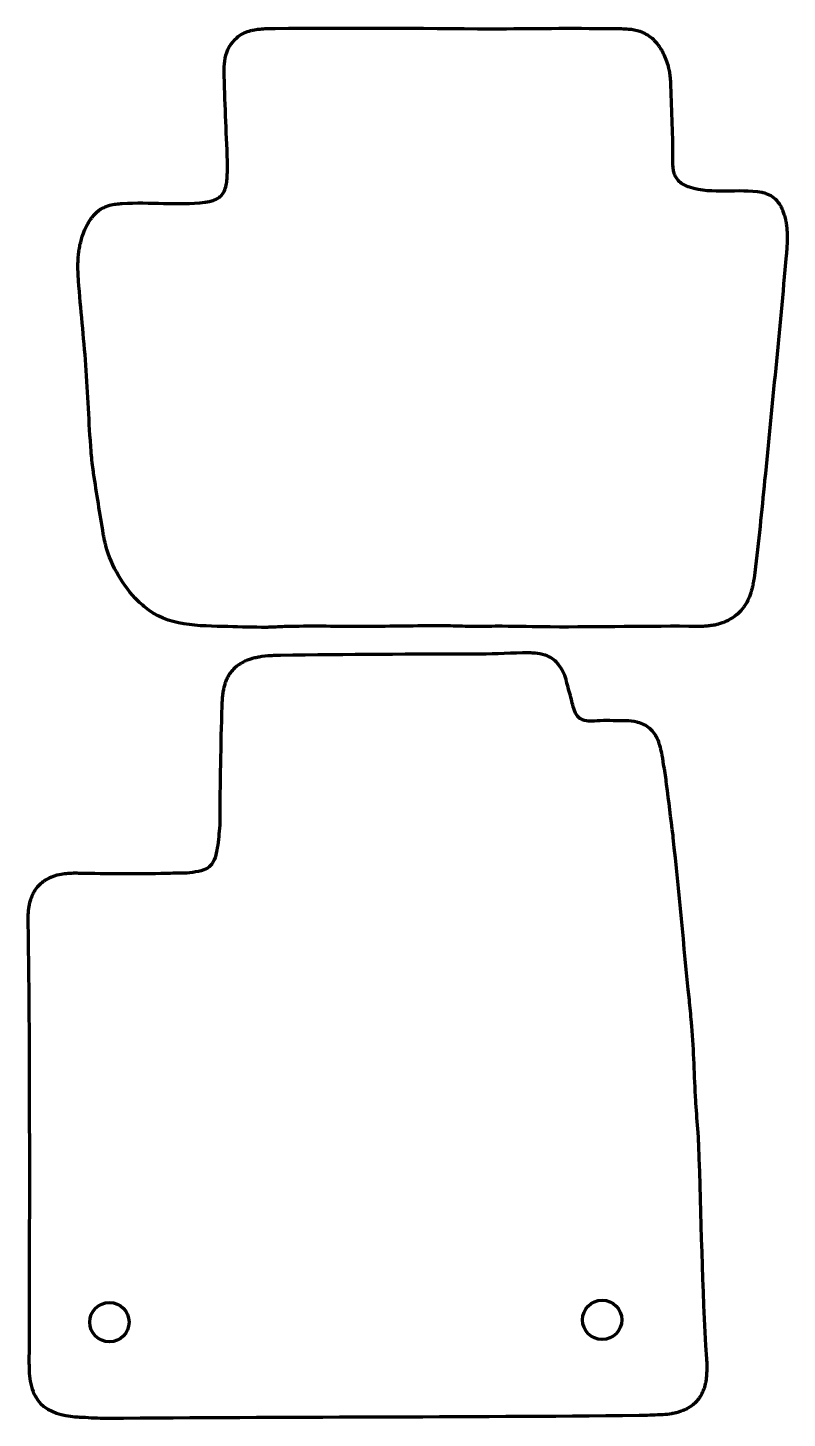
# Model space of a CAD drawing. Extents: x -1892 to -608, y -997 to -5.
# Drawn here: x -1150 to -608, y -997 to -5 of the extents above; entities that cross this region are included whole.
import ezdxf

# ---------------------------------------------------------------- set-up
doc = ezdxf.new("R2010")
doc.units = 0
doc.layers.add('layer0', color=240, linetype='CONTINUOUS', lineweight=100)
doc.layers.add('layer1', color=255, linetype='CONTINUOUS', lineweight=100)

msp = doc.modelspace()

# ---------------------------------------------------------------- linework, layer by layer
at = {"layer": 'layer0'}
for p, q in [((-989.57, -6.68), (-989.15, -6.59)), ((-727.98, -5.55), (-727.29, -5.56)), ((-1007.21, -107.23), (-1007.2, -106.73)), ((-626.12, -122.35), (-625.49, -122.48)), ((-1091.87, -131.71), (-1091.24, -131.53)), ((-1095.68, -366.68), (-1095.79, -366))]:
    msp.add_line(p, q, dxfattribs=at)
for points in [[(-704.46, -12.5), (-704.21, -12.72), (-703.93, -12.97)], [(-1009.58, -35.46), (-1009.59, -35.04), (-1009.6, -34.53)], [(-1007.53, -112.75), (-1007.5, -112.24), (-1007.48, -111.8)], [(-1093.97, -374.47), (-1094.09, -373.98), (-1094.21, -373.5)], [(-632.35, -401.46), (-632.46, -402.04), (-632.57, -402.61)]]:
    msp.add_lwpolyline(points, dxfattribs=at)
for points, knots in [([(-1009.6, -34.53), (-1009.57, -31.92), (-1009.32, -29.23), (-1008.83, -26.67), (-1008.83, -26.67), (-1007.77, -21.09), (-1004.87, -15.81), (-1000.56, -12.08), (-1000.56, -12.08), (-998.05, -9.91), (-994.95, -8.3), (-991.79, -7.29), (-991.79, -7.29), (-991.07, -7.06), (-990.32, -6.86), (-989.57, -6.68)], [0, 0, 0, 0, 0.25, 0.25, 0.25, 0.25, 0.5, 0.5, 0.5, 0.5, 0.75, 0.75, 0.75, 0.75, 1, 1, 1, 1]), ([(-989.15, -6.59), (-987.65, -6.3), (-986.11, -6.11), (-984.59, -5.94), (-984.59, -5.94), (-984.15, -5.89), (-983.47, -5.83), (-983.04, -5.79), (-983.04, -5.79), (-981.99, -5.7), (-980.94, -5.62), (-979.89, -5.57), (-979.89, -5.57), (-979.67, -5.56), (-978.65, -5.52), (-978.43, -5.51), (-978.43, -5.51), (-977.04, -5.46), (-975.66, -5.43), (-974.28, -5.41), (-974.28, -5.41), (-973.9, -5.41), (-973.6, -5.41), (-973.22, -5.41), (-973.22, -5.41), (-921.9, -5), (-870.55, -5.26), (-819.23, -5.76), (-819.23, -5.76), (-819.03, -5.76), (-818.69, -5.76), (-818.48, -5.76), (-818.48, -5.76), (-816.86, -5.77), (-815.24, -5.73), (-813.61, -5.71), (-813.61, -5.71), (-785.07, -5.35), (-756.53, -5.21), (-727.98, -5.55)], [0, 0, 0, 0, 0.1, 0.1, 0.1, 0.1, 0.2, 0.2, 0.2, 0.2, 0.3, 0.3, 0.3, 0.3, 0.4, 0.4, 0.4, 0.4, 0.5, 0.5, 0.5, 0.5, 0.6, 0.6, 0.6, 0.6, 0.7, 0.7, 0.7, 0.7, 0.8, 0.8, 0.8, 0.8, 0.9, 0.9, 0.9, 0.9, 1, 1, 1, 1]), ([(-727.29, -5.56), (-726.93, -5.57), (-726.53, -5.59), (-726.16, -5.61), (-726.16, -5.61), (-724.52, -5.69), (-722.87, -5.77), (-721.22, -5.88), (-721.22, -5.88), (-718.52, -6.05), (-715.77, -6.6), (-713.2, -7.46), (-713.2, -7.46), (-711.68, -7.98), (-710.18, -8.64), (-708.78, -9.44), (-708.78, -9.44), (-707.24, -10.31), (-705.8, -11.35), (-704.46, -12.5)], [0, 0, 0, 0, 0.2, 0.2, 0.2, 0.2, 0.4, 0.4, 0.4, 0.4, 0.6, 0.6, 0.6, 0.6, 0.8, 0.8, 0.8, 0.8, 1, 1, 1, 1]), ([(-703.93, -12.97), (-703.34, -13.51), (-702.77, -14.08), (-702.23, -14.66), (-702.23, -14.66), (-701.45, -15.51), (-700.71, -16.4), (-700.01, -17.32), (-700.01, -17.32), (-699.93, -17.44), (-699.59, -17.9), (-699.51, -18.02), (-699.51, -18.02), (-699.01, -18.73), (-698.53, -19.46), (-698.08, -20.19), (-698.08, -20.19), (-698, -20.33), (-697.72, -20.8), (-697.64, -20.94), (-697.64, -20.94), (-697.21, -21.68), (-696.8, -22.45), (-696.42, -23.22), (-696.42, -23.22), (-696.35, -23.36), (-696.1, -23.86), (-696.04, -24), (-696.04, -24), (-694.56, -27.18), (-693.41, -30.53), (-692.63, -33.94), (-692.63, -33.94), (-692.59, -34.1), (-692.47, -34.65), (-692.44, -34.8), (-692.44, -34.8), (-692.19, -36.02), (-691.99, -37.26), (-691.83, -38.49), (-691.83, -38.49), (-691.79, -38.8), (-691.74, -39.25), (-691.71, -39.55), (-691.71, -39.55), (-691.62, -40.33), (-691.54, -41.12), (-691.48, -41.9), (-691.48, -41.9), (-691.34, -43.55), (-691.24, -45.21), (-691.19, -46.87), (-691.19, -46.87), (-690.59, -64.76), (-689.71, -82.58), (-689.76, -100.48), (-689.76, -100.48), (-689.77, -101.11), (-689.78, -101.73), (-689.76, -102.36), (-689.76, -102.36), (-689.75, -102.86), (-689.73, -103.36), (-689.7, -103.86), (-689.7, -103.86), (-689.69, -104.01), (-689.66, -104.41), (-689.64, -104.58), (-689.64, -104.58), (-689.58, -105.17), (-689.5, -105.77), (-689.39, -106.36), (-689.39, -106.36), (-689.33, -106.72), (-689.22, -107.27), (-689.14, -107.62), (-689.14, -107.62), (-688.97, -108.29), (-688.77, -108.97), (-688.51, -109.61), (-688.51, -109.61), (-688, -110.88), (-687.25, -112.12), (-686.39, -113.18), (-686.39, -113.18), (-686.01, -113.66), (-685.58, -114.1), (-685.14, -114.52), (-685.14, -114.52), (-684.68, -114.94), (-684.2, -115.34), (-683.69, -115.7), (-683.69, -115.7), (-683.18, -116.06), (-682.64, -116.4), (-682.1, -116.71), (-682.1, -116.71), (-680.75, -117.45), (-679.29, -118.06), (-677.83, -118.53), (-677.83, -118.53), (-661.14, -123.89), (-643.14, -119.22), (-626.12, -122.35)], [0, 0, 0, 0, 0.038462, 0.038462, 0.038462, 0.038462, 0.076923, 0.076923, 0.076923, 0.076923, 0.115385, 0.115385, 0.115385, 0.115385, 0.153846, 0.153846, 0.153846, 0.153846, 0.192308, 0.192308, 0.192308, 0.192308, 0.230769, 0.230769, 0.230769, 0.230769, 0.269231, 0.269231, 0.269231, 0.269231, 0.307692, 0.307692, 0.307692, 0.307692, 0.346154, 0.346154, 0.346154, 0.346154, 0.384615, 0.384615, 0.384615, 0.384615, 0.423077, 0.423077, 0.423077, 0.423077, 0.461538, 0.461538, 0.461538, 0.461538, 0.5, 0.5, 0.5, 0.5, 0.538462, 0.538462, 0.538462, 0.538462, 0.576923, 0.576923, 0.576923, 0.576923, 0.615385, 0.615385, 0.615385, 0.615385, 0.653846, 0.653846, 0.653846, 0.653846, 0.692308, 0.692308, 0.692308, 0.692308, 0.730769, 0.730769, 0.730769, 0.730769, 0.769231, 0.769231, 0.769231, 0.769231, 0.807692, 0.807692, 0.807692, 0.807692, 0.846154, 0.846154, 0.846154, 0.846154, 0.884615, 0.884615, 0.884615, 0.884615, 0.923077, 0.923077, 0.923077, 0.923077, 0.961538, 0.961538, 0.961538, 0.961538, 1, 1, 1, 1]), ([(-1007.2, -106.73), (-1007.17, -104.9), (-1007.2, -103.06), (-1007.21, -101.24), (-1007.21, -101.24), (-1007.21, -100.87), (-1007.22, -100.46), (-1007.24, -100.1), (-1007.24, -100.1), (-1008, -78.55), (-1009.24, -57.03), (-1009.58, -35.46)], [0, 0, 0, 0, 0.333333, 0.333333, 0.333333, 0.333333, 0.666667, 0.666667, 0.666667, 0.666667, 1, 1, 1, 1]), ([(-1091.24, -131.53), (-1089.77, -131.14), (-1088.26, -130.84), (-1086.74, -130.7), (-1086.74, -130.7), (-1085.26, -130.56), (-1083.78, -130.45), (-1082.3, -130.34), (-1082.3, -130.34), (-1062.74, -128.89), (-1042.87, -131.86), (-1023.37, -129.39), (-1023.37, -129.39), (-1023.19, -129.37), (-1022.43, -129.26), (-1022.25, -129.23), (-1022.25, -129.23), (-1021.29, -129.08), (-1020.32, -128.9), (-1019.37, -128.66), (-1019.37, -128.66), (-1019.24, -128.63), (-1018.67, -128.48), (-1018.54, -128.44), (-1018.54, -128.44), (-1017.17, -128.04), (-1015.6, -127.48), (-1014.38, -126.73), (-1014.38, -126.73), (-1013.53, -126.21), (-1012.44, -125.48), (-1011.76, -124.76), (-1011.76, -124.76), (-1011.01, -123.97), (-1010.2, -122.62), (-1009.7, -121.65), (-1009.7, -121.65), (-1008.35, -119.02), (-1007.76, -115.68), (-1007.53, -112.75)], [0, 0, 0, 0, 0.1, 0.1, 0.1, 0.1, 0.2, 0.2, 0.2, 0.2, 0.3, 0.3, 0.3, 0.3, 0.4, 0.4, 0.4, 0.4, 0.5, 0.5, 0.5, 0.5, 0.6, 0.6, 0.6, 0.6, 0.7, 0.7, 0.7, 0.7, 0.8, 0.8, 0.8, 0.8, 0.9, 0.9, 0.9, 0.9, 1, 1, 1, 1]), ([(-625.49, -122.48), (-623.95, -122.82), (-622.39, -123.36), (-620.98, -124.06), (-620.98, -124.06), (-619.33, -124.88), (-617.79, -125.98), (-616.46, -127.25), (-616.46, -127.25), (-615.13, -128.52), (-614.02, -129.99), (-613.07, -131.56), (-613.07, -131.56), (-613.04, -131.61), (-612.74, -132.15), (-612.72, -132.18), (-612.72, -132.18), (-612.34, -132.89), (-611.98, -133.62), (-611.66, -134.35), (-611.66, -134.35), (-611.6, -134.49), (-611.38, -135.01), (-611.32, -135.15), (-611.32, -135.15), (-610.97, -136.03), (-610.65, -136.92), (-610.36, -137.82), (-610.36, -137.82), (-609.95, -139.08), (-609.61, -140.38), (-609.32, -141.68), (-609.32, -141.68), (-609.29, -141.85), (-609.15, -142.49), (-609.12, -142.67), (-609.12, -142.67), (-608.92, -143.7), (-608.75, -144.75), (-608.61, -145.8), (-608.61, -145.8), (-608.58, -146), (-608.5, -146.72), (-608.47, -146.91), (-608.47, -146.91), (-608.34, -148.09), (-608.24, -149.28), (-608.18, -150.46), (-608.18, -150.46), (-608.16, -150.68), (-608.13, -151.49), (-608.12, -151.7), (-608.12, -151.7), (-608.07, -153.01), (-608.05, -154.31), (-608.07, -155.62), (-608.07, -155.62), (-608.07, -155.84), (-608.09, -156.77), (-608.09, -156.99), (-608.09, -156.99), (-608.1, -157.41), (-608.13, -158.02), (-608.15, -158.44), (-608.15, -158.44), (-608.19, -159.49), (-608.25, -160.54), (-608.31, -161.59), (-608.31, -161.59), (-608.44, -163.56), (-608.59, -165.53), (-608.76, -167.49), (-608.76, -167.49), (-613.54, -221.04), (-618.85, -274.39), (-624.12, -327.91), (-624.12, -327.91), (-626.28, -349.86), (-628.39, -371.81), (-631.11, -393.69), (-631.11, -393.69), (-631.44, -396.29), (-631.87, -398.88), (-632.35, -401.46)], [0, 0, 0, 0, 0.047619, 0.047619, 0.047619, 0.047619, 0.095238, 0.095238, 0.095238, 0.095238, 0.142857, 0.142857, 0.142857, 0.142857, 0.190476, 0.190476, 0.190476, 0.190476, 0.238095, 0.238095, 0.238095, 0.238095, 0.285714, 0.285714, 0.285714, 0.285714, 0.333333, 0.333333, 0.333333, 0.333333, 0.380952, 0.380952, 0.380952, 0.380952, 0.428571, 0.428571, 0.428571, 0.428571, 0.47619, 0.47619, 0.47619, 0.47619, 0.52381, 0.52381, 0.52381, 0.52381, 0.571429, 0.571429, 0.571429, 0.571429, 0.619048, 0.619048, 0.619048, 0.619048, 0.666667, 0.666667, 0.666667, 0.666667, 0.714286, 0.714286, 0.714286, 0.714286, 0.761905, 0.761905, 0.761905, 0.761905, 0.809524, 0.809524, 0.809524, 0.809524, 0.857143, 0.857143, 0.857143, 0.857143, 0.904762, 0.904762, 0.904762, 0.904762, 0.952381, 0.952381, 0.952381, 0.952381, 1, 1, 1, 1]), ([(-1095.79, -366), (-1098.18, -351.63), (-1100.5, -337.17), (-1102.69, -322.77), (-1102.69, -322.77), (-1102.75, -322.42), (-1102.81, -322.01), (-1102.85, -321.65), (-1102.85, -321.65), (-1103.14, -319.52), (-1103.43, -317.38), (-1103.68, -315.25), (-1103.68, -315.25), (-1103.94, -312.94), (-1104.14, -310.62), (-1104.36, -308.31), (-1104.36, -308.31), (-1104.4, -307.95), (-1104.43, -307.54), (-1104.46, -307.18), (-1104.46, -307.18), (-1106.1, -286.69), (-1106.7, -266.15), (-1108.24, -245.66), (-1108.24, -245.66), (-1109.74, -225.61), (-1111.96, -205.61), (-1113.48, -185.56), (-1113.48, -185.56), (-1113.51, -185.16), (-1113.53, -184.89), (-1113.56, -184.5), (-1113.56, -184.5), (-1113.8, -181.18), (-1113.91, -177.83), (-1113.88, -174.51), (-1113.88, -174.51), (-1113.86, -172.75), (-1113.79, -170.98), (-1113.66, -169.22), (-1113.66, -169.22), (-1113.65, -169), (-1113.58, -168.2), (-1113.56, -167.97), (-1113.56, -167.97), (-1113.45, -166.74), (-1113.32, -165.51), (-1113.15, -164.28), (-1113.15, -164.28), (-1113.12, -164.06), (-1113, -163.26), (-1112.96, -163.04), (-1112.96, -163.04), (-1112.76, -161.75), (-1112.51, -160.46), (-1112.23, -159.18), (-1112.23, -159.18), (-1112.18, -158.95), (-1111.97, -158.08), (-1111.92, -157.86), (-1111.92, -157.86), (-1111.58, -156.52), (-1111.21, -155.19), (-1110.78, -153.88), (-1110.78, -153.88), (-1110.24, -152.21), (-1109.62, -150.55), (-1108.92, -148.94), (-1108.92, -148.94), (-1108.84, -148.74), (-1108.5, -148), (-1108.41, -147.8), (-1108.41, -147.8), (-1107.88, -146.67), (-1107.3, -145.56), (-1106.69, -144.48), (-1106.69, -144.48), (-1106.58, -144.29), (-1106.17, -143.6), (-1106.05, -143.41), (-1106.05, -143.41), (-1105.43, -142.4), (-1104.76, -141.41), (-1104.05, -140.47), (-1104.05, -140.47), (-1103.94, -140.31), (-1103.48, -139.74), (-1103.36, -139.59), (-1103.36, -139.59), (-1102.7, -138.78), (-1101.98, -137.99), (-1101.23, -137.26), (-1101.23, -137.26), (-1101.11, -137.14), (-1100.65, -136.7), (-1100.52, -136.59), (-1100.52, -136.59), (-1099.85, -135.98), (-1099.13, -135.4), (-1098.39, -134.88), (-1098.39, -134.88), (-1098.27, -134.8), (-1097.8, -134.48), (-1097.67, -134.4), (-1097.67, -134.4), (-1096.63, -133.73), (-1095.5, -133.17), (-1094.37, -132.67), (-1094.37, -132.67), (-1093.56, -132.31), (-1092.72, -131.97), (-1091.87, -131.71)], [0, 0, 0, 0, 0.035714, 0.035714, 0.035714, 0.035714, 0.071429, 0.071429, 0.071429, 0.071429, 0.107143, 0.107143, 0.107143, 0.107143, 0.142857, 0.142857, 0.142857, 0.142857, 0.178571, 0.178571, 0.178571, 0.178571, 0.214286, 0.214286, 0.214286, 0.214286, 0.25, 0.25, 0.25, 0.25, 0.285714, 0.285714, 0.285714, 0.285714, 0.321429, 0.321429, 0.321429, 0.321429, 0.357143, 0.357143, 0.357143, 0.357143, 0.392857, 0.392857, 0.392857, 0.392857, 0.428571, 0.428571, 0.428571, 0.428571, 0.464286, 0.464286, 0.464286, 0.464286, 0.5, 0.5, 0.5, 0.5, 0.535714, 0.535714, 0.535714, 0.535714, 0.571429, 0.571429, 0.571429, 0.571429, 0.607143, 0.607143, 0.607143, 0.607143, 0.642857, 0.642857, 0.642857, 0.642857, 0.678571, 0.678571, 0.678571, 0.678571, 0.714286, 0.714286, 0.714286, 0.714286, 0.75, 0.75, 0.75, 0.75, 0.785714, 0.785714, 0.785714, 0.785714, 0.821429, 0.821429, 0.821429, 0.821429, 0.857143, 0.857143, 0.857143, 0.857143, 0.892857, 0.892857, 0.892857, 0.892857, 0.928571, 0.928571, 0.928571, 0.928571, 0.964286, 0.964286, 0.964286, 0.964286, 1, 1, 1, 1]), ([(-1094.21, -373.5), (-1094.64, -371.6), (-1095.05, -369.69), (-1095.46, -367.79), (-1095.46, -367.79), (-1095.53, -367.44), (-1095.61, -367.03), (-1095.68, -366.68)], [0, 0, 0, 0, 0.5, 0.5, 0.5, 0.5, 1, 1, 1, 1]), ([(-1006.9, -432.13), (-1027.34, -431.58), (-1050.18, -432.19), (-1066.57, -417.86), (-1066.57, -417.86), (-1068.06, -416.57), (-1069.58, -415.27), (-1070.98, -413.89), (-1070.98, -413.89), (-1081.75, -403.24), (-1090.05, -389.1), (-1093.97, -374.47)], [0, 0, 0, 0, 0.333333, 0.333333, 0.333333, 0.333333, 0.666667, 0.666667, 0.666667, 0.666667, 1, 1, 1, 1]), ([(-632.57, -402.61), (-632.61, -402.8), (-632.77, -403.53), (-632.81, -403.71), (-632.81, -403.71), (-633.05, -404.78), (-633.33, -405.86), (-633.63, -406.91), (-633.63, -406.91), (-633.69, -407.1), (-633.89, -407.78), (-633.95, -407.97), (-633.95, -407.97), (-634.27, -408.96), (-634.62, -409.95), (-635.01, -410.92), (-635.01, -410.92), (-635.07, -411.08), (-635.32, -411.67), (-635.39, -411.83), (-635.39, -411.83), (-636.28, -413.87), (-637.36, -415.84), (-638.63, -417.67), (-638.63, -417.67), (-638.71, -417.8), (-639.05, -418.26), (-639.14, -418.39), (-639.14, -418.39), (-640.44, -420.13), (-641.93, -421.76), (-643.56, -423.2), (-643.56, -423.2), (-643.67, -423.31), (-644.11, -423.68), (-644.22, -423.78), (-644.22, -423.78), (-645.96, -425.2), (-647.86, -426.45), (-649.85, -427.5), (-649.85, -427.5), (-650, -427.57), (-650.58, -427.87), (-650.73, -427.95), (-650.73, -427.95), (-651.62, -428.38), (-652.54, -428.78), (-653.46, -429.14), (-653.46, -429.14), (-653.63, -429.2), (-654.23, -429.43), (-654.39, -429.49), (-654.39, -429.49), (-655.32, -429.82), (-656.27, -430.12), (-657.22, -430.38), (-657.22, -430.38), (-657.39, -430.43), (-658.02, -430.59), (-658.19, -430.64), (-658.19, -430.64), (-659.22, -430.89), (-660.26, -431.1), (-661.3, -431.28), (-661.3, -431.28), (-661.49, -431.31), (-662.21, -431.42), (-662.4, -431.45), (-662.4, -431.45), (-663.53, -431.62), (-664.67, -431.74), (-665.8, -431.84), (-665.8, -431.84), (-665.98, -431.85), (-666.72, -431.91), (-666.9, -431.92), (-666.9, -431.92), (-668.08, -432), (-669.27, -432.04), (-670.45, -432.03), (-670.45, -432.03), (-670.84, -432.03), (-671.17, -432.02), (-671.56, -432.01), (-671.56, -432.01), (-706.75, -431.61), (-741.92, -432.58), (-777.11, -432.38), (-777.11, -432.38), (-788.52, -432.31), (-799.94, -431.96), (-811.36, -431.9), (-811.36, -431.9), (-817.94, -431.87), (-824.51, -432.03), (-831.09, -432.05), (-831.09, -432.05), (-831.3, -432.05), (-831.63, -432.05), (-831.84, -432.05), (-831.84, -432.05), (-831.93, -432.05), (-832.5, -432.05), (-832.59, -432.05), (-832.59, -432.05), (-832.81, -432.04), (-833.13, -432.04), (-833.34, -432.03), (-833.34, -432.03), (-838.97, -431.92), (-844.61, -431.68), (-850.24, -431.63), (-850.24, -431.63), (-852.55, -431.61), (-854.87, -431.59), (-857.18, -431.57), (-857.18, -431.57), (-857.55, -431.57), (-857.94, -431.57), (-858.31, -431.57), (-858.31, -431.57), (-875.98, -431.61), (-893.66, -432.02), (-911.33, -432.04), (-911.33, -432.04), (-928.41, -432.06), (-945.47, -431.7), (-962.55, -432.04), (-962.55, -432.04), (-962.76, -432.04), (-963.08, -432.05), (-963.3, -432.06), (-963.3, -432.06), (-967.55, -432.17), (-971.8, -432.37), (-976.05, -432.55), (-976.05, -432.55), (-976.67, -432.58), (-977.3, -432.61), (-977.92, -432.63), (-977.92, -432.63), (-978.13, -432.64), (-978.46, -432.65), (-978.67, -432.65), (-978.67, -432.65), (-978.76, -432.65), (-979.33, -432.66), (-979.42, -432.66), (-979.42, -432.66), (-988.58, -432.7), (-997.75, -432.37), (-1006.9, -432.13)], [0, 0, 0, 0, 0.026316, 0.026316, 0.026316, 0.026316, 0.052632, 0.052632, 0.052632, 0.052632, 0.078947, 0.078947, 0.078947, 0.078947, 0.105263, 0.105263, 0.105263, 0.105263, 0.131579, 0.131579, 0.131579, 0.131579, 0.157895, 0.157895, 0.157895, 0.157895, 0.184211, 0.184211, 0.184211, 0.184211, 0.210526, 0.210526, 0.210526, 0.210526, 0.236842, 0.236842, 0.236842, 0.236842, 0.263158, 0.263158, 0.263158, 0.263158, 0.289474, 0.289474, 0.289474, 0.289474, 0.315789, 0.315789, 0.315789, 0.315789, 0.342105, 0.342105, 0.342105, 0.342105, 0.368421, 0.368421, 0.368421, 0.368421, 0.394737, 0.394737, 0.394737, 0.394737, 0.421053, 0.421053, 0.421053, 0.421053, 0.447368, 0.447368, 0.447368, 0.447368, 0.473684, 0.473684, 0.473684, 0.473684, 0.5, 0.5, 0.5, 0.5, 0.526316, 0.526316, 0.526316, 0.526316, 0.552632, 0.552632, 0.552632, 0.552632, 0.578947, 0.578947, 0.578947, 0.578947, 0.605263, 0.605263, 0.605263, 0.605263, 0.631579, 0.631579, 0.631579, 0.631579, 0.657895, 0.657895, 0.657895, 0.657895, 0.684211, 0.684211, 0.684211, 0.684211, 0.710526, 0.710526, 0.710526, 0.710526, 0.736842, 0.736842, 0.736842, 0.736842, 0.763158, 0.763158, 0.763158, 0.763158, 0.789474, 0.789474, 0.789474, 0.789474, 0.815789, 0.815789, 0.815789, 0.815789, 0.842105, 0.842105, 0.842105, 0.842105, 0.868421, 0.868421, 0.868421, 0.868421, 0.894737, 0.894737, 0.894737, 0.894737, 0.921053, 0.921053, 0.921053, 0.921053, 0.947368, 0.947368, 0.947368, 0.947368, 0.973684, 0.973684, 0.973684, 0.973684, 1, 1, 1, 1]), ([(-1116, -995.71), (-1124.68, -994.9), (-1134.36, -992.74), (-1140.58, -986.16), (-1140.58, -986.16), (-1141.88, -984.78), (-1143.03, -983.23), (-1143.99, -981.6), (-1143.99, -981.6), (-1144.07, -981.47), (-1144.34, -980.99), (-1144.41, -980.86), (-1144.41, -980.86), (-1144.82, -980.12), (-1145.2, -979.34), (-1145.54, -978.57), (-1145.54, -978.57), (-1145.6, -978.43), (-1145.81, -977.92), (-1145.87, -977.78), (-1145.87, -977.78), (-1147.75, -973.05), (-1148.46, -967.84), (-1148.66, -962.78), (-1148.66, -962.78), (-1148.66, -962.78), (-1148.68, -962.27), (-1148.68, -962.27), (-1148.68, -962.27), (-1148.68, -962.27), (-1148.68, -961.85), (-1148.68, -961.85), (-1148.68, -961.85), (-1148.71, -960.52), (-1148.77, -959.18), (-1148.8, -957.84), (-1148.8, -957.84), (-1148.81, -957.48), (-1148.82, -957.07), (-1148.82, -956.71), (-1148.82, -956.71), (-1148.82, -956.71), (-1148.82, -956.02), (-1148.82, -956.02), (-1148.82, -956.02), (-1148.82, -956.02), (-1148.82, -955.4), (-1148.82, -955.4), (-1148.82, -955.4), (-1148.81, -954.87), (-1148.81, -954.34), (-1148.8, -953.81), (-1148.8, -953.81), (-1148.52, -929), (-1148.81, -904.2), (-1148.75, -879.38), (-1148.75, -879.38), (-1148.72, -863.98), (-1148.44, -848.57), (-1148.34, -833.17), (-1148.34, -833.17), (-1148.34, -832.94), (-1148.33, -832.65), (-1148.33, -832.42), (-1148.33, -832.42), (-1148.33, -832.31), (-1148.33, -831.78), (-1148.33, -831.67), (-1148.33, -831.67), (-1148.33, -831.45), (-1148.34, -831.14), (-1148.34, -830.92), (-1148.34, -830.92), (-1148.58, -794.62), (-1148.74, -758.58), (-1148.74, -722.29), (-1148.74, -722.29), (-1148.74, -722.08), (-1148.74, -721.74), (-1148.74, -721.54), (-1148.74, -721.54), (-1148.85, -696.25), (-1149.1, -670.95), (-1149.58, -645.67), (-1149.58, -645.67), (-1149.59, -645.29), (-1149.6, -644.96), (-1149.61, -644.58), (-1149.61, -644.58), (-1149.63, -643.31), (-1149.63, -642.05), (-1149.61, -640.78), (-1149.61, -640.78), (-1149.6, -640.56), (-1149.59, -639.78), (-1149.58, -639.56), (-1149.58, -639.56), (-1149.56, -638.77), (-1149.53, -637.98), (-1149.5, -637.18), (-1149.5, -637.18), (-1149.5, -637.18), (-1149.47, -636.64), (-1149.47, -636.64), (-1149.47, -636.64), (-1149.47, -636.64), (-1149.44, -636.12), (-1149.44, -636.12), (-1149.44, -636.12), (-1149.43, -635.94), (-1149.37, -635.28), (-1149.36, -635.1), (-1149.36, -635.1), (-1149.26, -634.06), (-1149.12, -633.02), (-1148.95, -631.99), (-1148.95, -631.99), (-1148.92, -631.79), (-1148.79, -631.09), (-1148.75, -630.89), (-1148.75, -630.89), (-1148.54, -629.8), (-1148.28, -628.71), (-1147.96, -627.64), (-1147.96, -627.64), (-1147.91, -627.47), (-1147.69, -626.77), (-1147.63, -626.59), (-1147.63, -626.59), (-1147.27, -625.55), (-1146.86, -624.52), (-1146.39, -623.52), (-1146.39, -623.52), (-1146.31, -623.35), (-1146, -622.72), (-1145.91, -622.55), (-1145.91, -622.55), (-1145.44, -621.64), (-1144.91, -620.74), (-1144.34, -619.9), (-1144.34, -619.9), (-1143.45, -618.58), (-1142.39, -617.32), (-1141.24, -616.22), (-1141.24, -616.22), (-1139.27, -614.33), (-1136.96, -612.67), (-1134.49, -611.5), (-1134.49, -611.5), (-1132.19, -610.4), (-1129.67, -609.58), (-1127.17, -609.08), (-1127.17, -609.08), (-1125.5, -608.74), (-1123.8, -608.49), (-1122.1, -608.37), (-1122.1, -608.37), (-1120.62, -608.27), (-1119.14, -608.19), (-1117.66, -608.11), (-1117.66, -608.11), (-1117.3, -608.09), (-1116.89, -608.08), (-1116.53, -608.08), (-1116.53, -608.08), (-1116.53, -608.08), (-1115.84, -608.07), (-1115.84, -608.07), (-1115.84, -608.07), (-1115.84, -608.07), (-1115.23, -608.08), (-1115.23, -608.08), (-1115.23, -608.08), (-1114.69, -608.09), (-1114.16, -608.1), (-1113.63, -608.11), (-1113.63, -608.11), (-1092.68, -608.55), (-1071.72, -608.74), (-1050.76, -608.22), (-1050.76, -608.22), (-1050.55, -608.21), (-1050.23, -608.2), (-1050.01, -608.2), (-1050.01, -608.2), (-1049.39, -608.18), (-1048.76, -608.15), (-1048.14, -608.12), (-1048.14, -608.12), (-1042.99, -607.92), (-1037.54, -608.27), (-1032.41, -607.54), (-1032.41, -607.54), (-1032.41, -607.54), (-1031.92, -607.43), (-1031.92, -607.43), (-1031.92, -607.43), (-1029.4, -606.86), (-1026.51, -606.68), (-1024.12, -605.69), (-1024.12, -605.69), (-1022.63, -605.07), (-1020.35, -603.7), (-1019.22, -602.55), (-1019.22, -602.55), (-1018.27, -601.58), (-1017.22, -599.66), (-1016.67, -598.41), (-1016.67, -598.41), (-1015.81, -596.43), (-1015.32, -594.01), (-1014.87, -591.89), (-1014.87, -591.89), (-1013.79, -586.75), (-1013.47, -581.34), (-1012.9, -576.13), (-1012.9, -576.13), (-1012.88, -575.92), (-1012.85, -575.59), (-1012.83, -575.38), (-1012.83, -575.38), (-1012.83, -575.29), (-1012.79, -574.73), (-1012.78, -574.63), (-1012.78, -574.63), (-1012.77, -574.42), (-1012.76, -574.1), (-1012.75, -573.89), (-1012.75, -573.89), (-1012.74, -573.26), (-1012.74, -572.64), (-1012.74, -572.01), (-1012.74, -572.01), (-1012.58, -544.12), (-1012.16, -516.66), (-1011.28, -488.88), (-1011.28, -488.88), (-1011.24, -487.62), (-1011.17, -486.35), (-1011.09, -485.09), (-1011.09, -485.09), (-1011.08, -484.88), (-1011.02, -484.09), (-1011, -483.87), (-1011, -483.87), (-1010.94, -483.08), (-1010.87, -482.29), (-1010.79, -481.5), (-1010.79, -481.5), (-1010.79, -481.5), (-1010.74, -480.95), (-1010.74, -480.95), (-1010.74, -480.95), (-1010.74, -480.95), (-1010.68, -480.43), (-1010.68, -480.43), (-1010.68, -480.43), (-1010.66, -480.26), (-1010.57, -479.59), (-1010.54, -479.42), (-1010.54, -479.42), (-1010.4, -478.45), (-1010.23, -477.47), (-1010.03, -476.51), (-1010.03, -476.51), (-1009.99, -476.33), (-1009.85, -475.71), (-1009.81, -475.54), (-1009.81, -475.54), (-1009.57, -474.58), (-1009.31, -473.62), (-1009, -472.68), (-1009, -472.68), (-1008.94, -472.52), (-1008.73, -471.91), (-1008.67, -471.75), (-1008.67, -471.75), (-1008.33, -470.84), (-1007.95, -469.92), (-1007.52, -469.04), (-1007.52, -469.04), (-1007.45, -468.89), (-1007.17, -468.33), (-1007.09, -468.18), (-1007.09, -468.18), (-1006.66, -467.38), (-1006.2, -466.59), (-1005.7, -465.84), (-1005.7, -465.84), (-1004.93, -464.68), (-1004.02, -463.58), (-1003.04, -462.59), (-1003.04, -462.59), (-1001.54, -461.07), (-999.82, -459.72), (-998, -458.58), (-998, -458.58), (-997.87, -458.5), (-997.39, -458.21), (-997.25, -458.14), (-997.25, -458.14), (-996.18, -457.52), (-995.06, -456.97), (-993.92, -456.49), (-993.92, -456.49), (-992.89, -456.06), (-991.83, -455.67), (-990.77, -455.33), (-990.77, -455.33), (-990.57, -455.27), (-989.8, -455.04), (-989.59, -454.98), (-989.59, -454.98), (-988.39, -454.63), (-987.17, -454.33), (-985.94, -454.08), (-985.94, -454.08), (-985.75, -454.04), (-984.9, -453.88), (-984.71, -453.85), (-984.71, -453.85), (-981.93, -453.36), (-979.09, -453.04), (-976.27, -452.89), (-976.27, -452.89), (-976.27, -452.89), (-975.76, -452.87), (-975.76, -452.87), (-975.76, -452.87), (-975.76, -452.87), (-975.34, -452.86), (-975.34, -452.86), (-975.34, -452.86), (-974.01, -452.81), (-972.67, -452.74), (-971.33, -452.69), (-971.33, -452.69), (-970.97, -452.67), (-970.57, -452.66), (-970.2, -452.65), (-970.2, -452.65), (-970.2, -452.65), (-969.51, -452.64), (-969.51, -452.64), (-969.51, -452.64), (-922.06, -452.14), (-874.6, -451.72), (-827.14, -451.77), (-827.14, -451.77), (-815.59, -451.78), (-804.02, -450.75), (-792.49, -450.91), (-792.49, -450.91), (-791.37, -450.92), (-790.24, -450.96), (-789.12, -451.02), (-789.12, -451.02), (-789.12, -451.02), (-788.67, -451.05), (-788.67, -451.05), (-788.67, -451.05), (-788.53, -451.06), (-787.92, -451.12), (-787.78, -451.13), (-787.78, -451.13), (-785.51, -451.36), (-783.2, -451.77), (-781, -452.4), (-781, -452.4), (-781, -452.4), (-780.43, -452.57), (-780.43, -452.57), (-780.43, -452.57), (-777.04, -453.68), (-773.95, -455.84), (-771.64, -458.56), (-771.64, -458.56), (-771.64, -458.56), (-771.28, -459.01), (-771.28, -459.01), (-771.28, -459.01), (-768.8, -462.18), (-766.85, -466.03), (-765.8, -469.92), (-765.8, -469.92), (-765.69, -470.31), (-765.64, -470.58), (-765.53, -470.97), (-765.53, -470.97), (-764.52, -474.92), (-763.39, -478.86), (-762.27, -482.78), (-762.27, -482.78), (-761.33, -486.1), (-760.72, -489.97), (-759.27, -493.1), (-759.27, -493.1), (-758.85, -494.03), (-758.2, -495.17), (-757.55, -495.95), (-757.55, -495.95), (-757.02, -496.6), (-756.02, -497.61), (-755.29, -498.01), (-755.29, -498.01), (-753.97, -498.75), (-751.53, -499.35), (-750.02, -499.54), (-750.02, -499.54), (-747.21, -499.89), (-744.18, -499.27), (-741.33, -499.22), (-741.33, -499.22), (-735.26, -499.11), (-729.18, -499.3), (-723.1, -499.3), (-723.1, -499.3), (-720.44, -499.31), (-717.7, -499.72), (-715.1, -500.28), (-715.1, -500.28), (-715.1, -500.28), (-714.49, -500.42), (-714.49, -500.42), (-714.49, -500.42), (-711.42, -501.22), (-708.46, -502.69), (-706.07, -504.79), (-706.07, -504.79), (-704.75, -505.95), (-703.55, -507.31), (-702.55, -508.76), (-702.55, -508.76), (-702.1, -509.41), (-701.68, -510.1), (-701.3, -510.8), (-701.3, -510.8), (-700.46, -512.35), (-699.8, -514), (-699.24, -515.67), (-699.24, -515.67), (-699.24, -515.67), (-699.13, -516), (-699.13, -516), (-699.13, -516), (-699.13, -516), (-699.02, -516.37), (-699.02, -516.37), (-699.02, -516.37), (-698.76, -517.2), (-698.53, -518.04), (-698.32, -518.89), (-698.32, -518.89), (-698.28, -519.05), (-698.12, -519.69), (-698.08, -519.85), (-698.08, -519.85), (-697.83, -520.92), (-697.6, -521.99), (-697.38, -523.06), (-697.38, -523.06), (-697.35, -523.23), (-697.2, -523.97), (-697.17, -524.14), (-697.17, -524.14), (-696.95, -525.31), (-696.74, -526.49), (-696.56, -527.66), (-696.56, -527.66), (-696.5, -528.05), (-696.45, -528.37), (-696.39, -528.76), (-696.39, -528.76), (-695.77, -532.92), (-695.06, -537.08), (-694.47, -541.24), (-694.47, -541.24), (-694.45, -541.34), (-694.38, -541.89), (-694.36, -541.99), (-694.36, -541.99), (-694.33, -542.2), (-694.29, -542.52), (-694.26, -542.73), (-694.26, -542.73), (-694.18, -543.35), (-694.11, -543.97), (-694.03, -544.59), (-694.03, -544.59), (-692.54, -556.79), (-690.92, -568.97), (-689.49, -581.17), (-689.49, -581.17), (-689.48, -581.27), (-689.42, -581.82), (-689.41, -581.92), (-689.41, -581.92), (-689.38, -582.13), (-689.35, -582.45), (-689.32, -582.66), (-689.32, -582.66), (-685.15, -621.17), (-681.79, -659.76), (-677.84, -698.3), (-677.84, -698.3), (-677.29, -703.68), (-676.83, -709.07), (-676.32, -714.46), (-676.32, -714.46), (-676.26, -715.08), (-676.2, -715.71), (-676.15, -716.33), (-676.15, -716.33), (-676.13, -716.54), (-676.1, -716.86), (-676.08, -717.07), (-676.08, -717.07), (-674.59, -734.84), (-674.2, -752.7), (-673.29, -770.49), (-673.29, -770.49), (-673.28, -770.71), (-673.26, -771.03), (-673.25, -771.24), (-673.25, -771.24), (-673.24, -771.34), (-673.21, -771.89), (-673.2, -771.99), (-673.2, -771.99), (-672.74, -778.96), (-672.06, -785.92), (-671.58, -792.89), (-671.58, -792.89), (-671.55, -793.25), (-671.53, -793.66), (-671.51, -794.02), (-671.51, -794.02), (-671.37, -796.32), (-671.25, -798.62), (-671.12, -800.93), (-671.12, -800.93), (-671.11, -801.29), (-671.09, -801.7), (-671.07, -802.06), (-671.07, -802.06), (-669.11, -852.86), (-668.89, -903.75), (-665.36, -954.49), (-665.36, -954.49), (-665.33, -954.89), (-665.31, -955.16), (-665.28, -955.55), (-665.28, -955.55), (-665.07, -958.9), (-665.08, -962.3), (-665.33, -965.65), (-665.33, -965.65), (-665.44, -967.21), (-665.61, -968.78), (-665.86, -970.32), (-665.86, -970.32), (-665.89, -970.48), (-666, -971.05), (-666.03, -971.21), (-666.03, -971.21), (-666.64, -974.2), (-667.67, -977.15), (-669.13, -979.84), (-669.13, -979.84), (-669.13, -979.84), (-669.36, -980.25), (-669.36, -980.25), (-669.36, -980.25), (-669.83, -981.06), (-670.35, -981.86), (-670.91, -982.63), (-670.91, -982.63), (-671.48, -983.4), (-672.1, -984.15), (-672.77, -984.85), (-672.77, -984.85), (-673.52, -985.65), (-674.32, -986.41), (-675.18, -987.09), (-675.18, -987.09), (-676.62, -988.24), (-678.2, -989.26), (-679.85, -990.1), (-679.85, -990.1), (-679.96, -990.16), (-680.4, -990.37), (-680.52, -990.43), (-680.52, -990.43), (-681.24, -990.76), (-681.98, -991.06), (-682.72, -991.34), (-682.72, -991.34), (-682.86, -991.39), (-683.38, -991.57), (-683.52, -991.62), (-683.52, -991.62), (-684.34, -991.91), (-685.18, -992.16), (-686.02, -992.39), (-686.02, -992.39), (-686.17, -992.43), (-686.72, -992.57), (-686.87, -992.6), (-686.87, -992.6), (-687.71, -992.81), (-688.56, -992.99), (-689.41, -993.15), (-689.41, -993.15), (-689.57, -993.18), (-690.13, -993.28), (-690.28, -993.31), (-690.28, -993.31), (-692.41, -993.67), (-694.56, -993.94), (-696.71, -994.06), (-696.71, -994.06), (-696.77, -994.06), (-697.38, -994.09), (-697.45, -994.09), (-697.45, -994.09), (-697.84, -994.1), (-698.17, -994.11), (-698.57, -994.12), (-698.57, -994.12), (-703.37, -994.28), (-708.17, -994.59), (-712.98, -994.68), (-712.98, -994.68), (-713.19, -994.68), (-713.51, -994.69), (-713.72, -994.69), (-713.72, -994.69), (-840.25, -995.99), (-966.8, -995.67), (-1093.33, -996.74), (-1093.33, -996.74), (-1093.95, -996.74), (-1094.58, -996.75), (-1095.2, -996.75), (-1095.2, -996.75), (-1095.41, -996.75), (-1095.74, -996.75), (-1095.95, -996.74), (-1095.95, -996.74), (-1101.58, -996.65), (-1107.21, -996.16), (-1112.84, -995.91), (-1112.84, -995.91), (-1113.24, -995.89), (-1113.55, -995.88), (-1113.95, -995.86), (-1113.95, -995.86), (-1114.02, -995.86), (-1114.63, -995.83), (-1114.69, -995.82), (-1114.69, -995.82), (-1115.13, -995.79), (-1115.56, -995.75), (-1116, -995.71)], [0, 0, 0, 0, 0.006024, 0.006024, 0.006024, 0.006024, 0.012048, 0.012048, 0.012048, 0.012048, 0.018072, 0.018072, 0.018072, 0.018072, 0.024096, 0.024096, 0.024096, 0.024096, 0.03012, 0.03012, 0.03012, 0.03012, 0.036145, 0.036145, 0.036145, 0.036145, 0.042169, 0.042169, 0.042169, 0.042169, 0.048193, 0.048193, 0.048193, 0.048193, 0.054217, 0.054217, 0.054217, 0.054217, 0.060241, 0.060241, 0.060241, 0.060241, 0.066265, 0.066265, 0.066265, 0.066265, 0.072289, 0.072289, 0.072289, 0.072289, 0.078313, 0.078313, 0.078313, 0.078313, 0.084337, 0.084337, 0.084337, 0.084337, 0.090361, 0.090361, 0.090361, 0.090361, 0.096386, 0.096386, 0.096386, 0.096386, 0.10241, 0.10241, 0.10241, 0.10241, 0.108434, 0.108434, 0.108434, 0.108434, 0.114458, 0.114458, 0.114458, 0.114458, 0.120482, 0.120482, 0.120482, 0.120482, 0.126506, 0.126506, 0.126506, 0.126506, 0.13253, 0.13253, 0.13253, 0.13253, 0.138554, 0.138554, 0.138554, 0.138554, 0.144578, 0.144578, 0.144578, 0.144578, 0.150602, 0.150602, 0.150602, 0.150602, 0.156627, 0.156627, 0.156627, 0.156627, 0.162651, 0.162651, 0.162651, 0.162651, 0.168675, 0.168675, 0.168675, 0.168675, 0.174699, 0.174699, 0.174699, 0.174699, 0.180723, 0.180723, 0.180723, 0.180723, 0.186747, 0.186747, 0.186747, 0.186747, 0.192771, 0.192771, 0.192771, 0.192771, 0.198795, 0.198795, 0.198795, 0.198795, 0.204819, 0.204819, 0.204819, 0.204819, 0.210843, 0.210843, 0.210843, 0.210843, 0.216867, 0.216867, 0.216867, 0.216867, 0.222892, 0.222892, 0.222892, 0.222892, 0.228916, 0.228916, 0.228916, 0.228916, 0.23494, 0.23494, 0.23494, 0.23494, 0.240964, 0.240964, 0.240964, 0.240964, 0.246988, 0.246988, 0.246988, 0.246988, 0.253012, 0.253012, 0.253012, 0.253012, 0.259036, 0.259036, 0.259036, 0.259036, 0.26506, 0.26506, 0.26506, 0.26506, 0.271084, 0.271084, 0.271084, 0.271084, 0.277108, 0.277108, 0.277108, 0.277108, 0.283133, 0.283133, 0.283133, 0.283133, 0.289157, 0.289157, 0.289157, 0.289157, 0.295181, 0.295181, 0.295181, 0.295181, 0.301205, 0.301205, 0.301205, 0.301205, 0.307229, 0.307229, 0.307229, 0.307229, 0.313253, 0.313253, 0.313253, 0.313253, 0.319277, 0.319277, 0.319277, 0.319277, 0.325301, 0.325301, 0.325301, 0.325301, 0.331325, 0.331325, 0.331325, 0.331325, 0.337349, 0.337349, 0.337349, 0.337349, 0.343373, 0.343373, 0.343373, 0.343373, 0.349398, 0.349398, 0.349398, 0.349398, 0.355422, 0.355422, 0.355422, 0.355422, 0.361446, 0.361446, 0.361446, 0.361446, 0.36747, 0.36747, 0.36747, 0.36747, 0.373494, 0.373494, 0.373494, 0.373494, 0.379518, 0.379518, 0.379518, 0.379518, 0.385542, 0.385542, 0.385542, 0.385542, 0.391566, 0.391566, 0.391566, 0.391566, 0.39759, 0.39759, 0.39759, 0.39759, 0.403614, 0.403614, 0.403614, 0.403614, 0.409639, 0.409639, 0.409639, 0.409639, 0.415663, 0.415663, 0.415663, 0.415663, 0.421687, 0.421687, 0.421687, 0.421687, 0.427711, 0.427711, 0.427711, 0.427711, 0.433735, 0.433735, 0.433735, 0.433735, 0.439759, 0.439759, 0.439759, 0.439759, 0.445783, 0.445783, 0.445783, 0.445783, 0.451807, 0.451807, 0.451807, 0.451807, 0.457831, 0.457831, 0.457831, 0.457831, 0.463855, 0.463855, 0.463855, 0.463855, 0.46988, 0.46988, 0.46988, 0.46988, 0.475904, 0.475904, 0.475904, 0.475904, 0.481928, 0.481928, 0.481928, 0.481928, 0.487952, 0.487952, 0.487952, 0.487952, 0.493976, 0.493976, 0.493976, 0.493976, 0.5, 0.5, 0.5, 0.5, 0.506024, 0.506024, 0.506024, 0.506024, 0.512048, 0.512048, 0.512048, 0.512048, 0.518072, 0.518072, 0.518072, 0.518072, 0.524096, 0.524096, 0.524096, 0.524096, 0.53012, 0.53012, 0.53012, 0.53012, 0.536145, 0.536145, 0.536145, 0.536145, 0.542169, 0.542169, 0.542169, 0.542169, 0.548193, 0.548193, 0.548193, 0.548193, 0.554217, 0.554217, 0.554217, 0.554217, 0.560241, 0.560241, 0.560241, 0.560241, 0.566265, 0.566265, 0.566265, 0.566265, 0.572289, 0.572289, 0.572289, 0.572289, 0.578313, 0.578313, 0.578313, 0.578313, 0.584337, 0.584337, 0.584337, 0.584337, 0.590361, 0.590361, 0.590361, 0.590361, 0.596386, 0.596386, 0.596386, 0.596386, 0.60241, 0.60241, 0.60241, 0.60241, 0.608434, 0.608434, 0.608434, 0.608434, 0.614458, 0.614458, 0.614458, 0.614458, 0.620482, 0.620482, 0.620482, 0.620482, 0.626506, 0.626506, 0.626506, 0.626506, 0.63253, 0.63253, 0.63253, 0.63253, 0.638554, 0.638554, 0.638554, 0.638554, 0.644578, 0.644578, 0.644578, 0.644578, 0.650602, 0.650602, 0.650602, 0.650602, 0.656626, 0.656626, 0.656626, 0.656626, 0.662651, 0.662651, 0.662651, 0.662651, 0.668675, 0.668675, 0.668675, 0.668675, 0.674699, 0.674699, 0.674699, 0.674699, 0.680723, 0.680723, 0.680723, 0.680723, 0.686747, 0.686747, 0.686747, 0.686747, 0.692771, 0.692771, 0.692771, 0.692771, 0.698795, 0.698795, 0.698795, 0.698795, 0.704819, 0.704819, 0.704819, 0.704819, 0.710843, 0.710843, 0.710843, 0.710843, 0.716867, 0.716867, 0.716867, 0.716867, 0.722892, 0.722892, 0.722892, 0.722892, 0.728916, 0.728916, 0.728916, 0.728916, 0.73494, 0.73494, 0.73494, 0.73494, 0.740964, 0.740964, 0.740964, 0.740964, 0.746988, 0.746988, 0.746988, 0.746988, 0.753012, 0.753012, 0.753012, 0.753012, 0.759036, 0.759036, 0.759036, 0.759036, 0.76506, 0.76506, 0.76506, 0.76506, 0.771084, 0.771084, 0.771084, 0.771084, 0.777108, 0.777108, 0.777108, 0.777108, 0.783133, 0.783133, 0.783133, 0.783133, 0.789157, 0.789157, 0.789157, 0.789157, 0.795181, 0.795181, 0.795181, 0.795181, 0.801205, 0.801205, 0.801205, 0.801205, 0.807229, 0.807229, 0.807229, 0.807229, 0.813253, 0.813253, 0.813253, 0.813253, 0.819277, 0.819277, 0.819277, 0.819277, 0.825301, 0.825301, 0.825301, 0.825301, 0.831325, 0.831325, 0.831325, 0.831325, 0.837349, 0.837349, 0.837349, 0.837349, 0.843373, 0.843373, 0.843373, 0.843373, 0.849398, 0.849398, 0.849398, 0.849398, 0.855422, 0.855422, 0.855422, 0.855422, 0.861446, 0.861446, 0.861446, 0.861446, 0.86747, 0.86747, 0.86747, 0.86747, 0.873494, 0.873494, 0.873494, 0.873494, 0.879518, 0.879518, 0.879518, 0.879518, 0.885542, 0.885542, 0.885542, 0.885542, 0.891566, 0.891566, 0.891566, 0.891566, 0.89759, 0.89759, 0.89759, 0.89759, 0.903614, 0.903614, 0.903614, 0.903614, 0.909639, 0.909639, 0.909639, 0.909639, 0.915663, 0.915663, 0.915663, 0.915663, 0.921687, 0.921687, 0.921687, 0.921687, 0.927711, 0.927711, 0.927711, 0.927711, 0.933735, 0.933735, 0.933735, 0.933735, 0.939759, 0.939759, 0.939759, 0.939759, 0.945783, 0.945783, 0.945783, 0.945783, 0.951807, 0.951807, 0.951807, 0.951807, 0.957831, 0.957831, 0.957831, 0.957831, 0.963855, 0.963855, 0.963855, 0.963855, 0.969879, 0.969879, 0.969879, 0.969879, 0.975904, 0.975904, 0.975904, 0.975904, 0.981928, 0.981928, 0.981928, 0.981928, 0.987952, 0.987952, 0.987952, 0.987952, 0.993976, 0.993976, 0.993976, 0.993976, 1, 1, 1, 1])]:
    msp.add_open_spline(points, degree=3, knots=knots, dxfattribs=at)
msp.add_open_spline([(-1007.48, -111.8), (-1007.41, -110.27), (-1007.25, -108.75), (-1007.21, -107.23)], degree=3, dxfattribs=at)
at = {"layer": 'layer1'}
for points in [[(-1091.44, -914.23), (-1099.17, -914.23), (-1105.44, -920.49), (-1105.44, -928.23), (-1105.44, -928.23), (-1105.44, -935.96), (-1099.17, -942.23), (-1091.44, -942.23), (-1091.44, -942.23), (-1083.71, -942.23), (-1077.44, -935.96), (-1077.44, -928.23), (-1077.44, -928.23), (-1077.44, -920.49), (-1083.71, -914.23), (-1091.44, -914.23)], [(-739.99, -912.63), (-747.72, -912.63), (-753.99, -918.9), (-753.99, -926.63), (-753.99, -926.63), (-753.99, -934.36), (-747.72, -940.63), (-739.99, -940.63), (-739.99, -940.63), (-732.26, -940.63), (-725.99, -934.36), (-725.99, -926.63), (-725.99, -926.63), (-725.99, -918.9), (-732.26, -912.63), (-739.99, -912.63)]]:
    msp.add_open_spline(points, degree=3, knots=[0, 0, 0, 0, 0.25, 0.25, 0.25, 0.25, 0.5, 0.5, 0.5, 0.5, 0.75, 0.75, 0.75, 0.75, 1, 1, 1, 1], dxfattribs=at)

doc.saveas('drawing.dxf')
